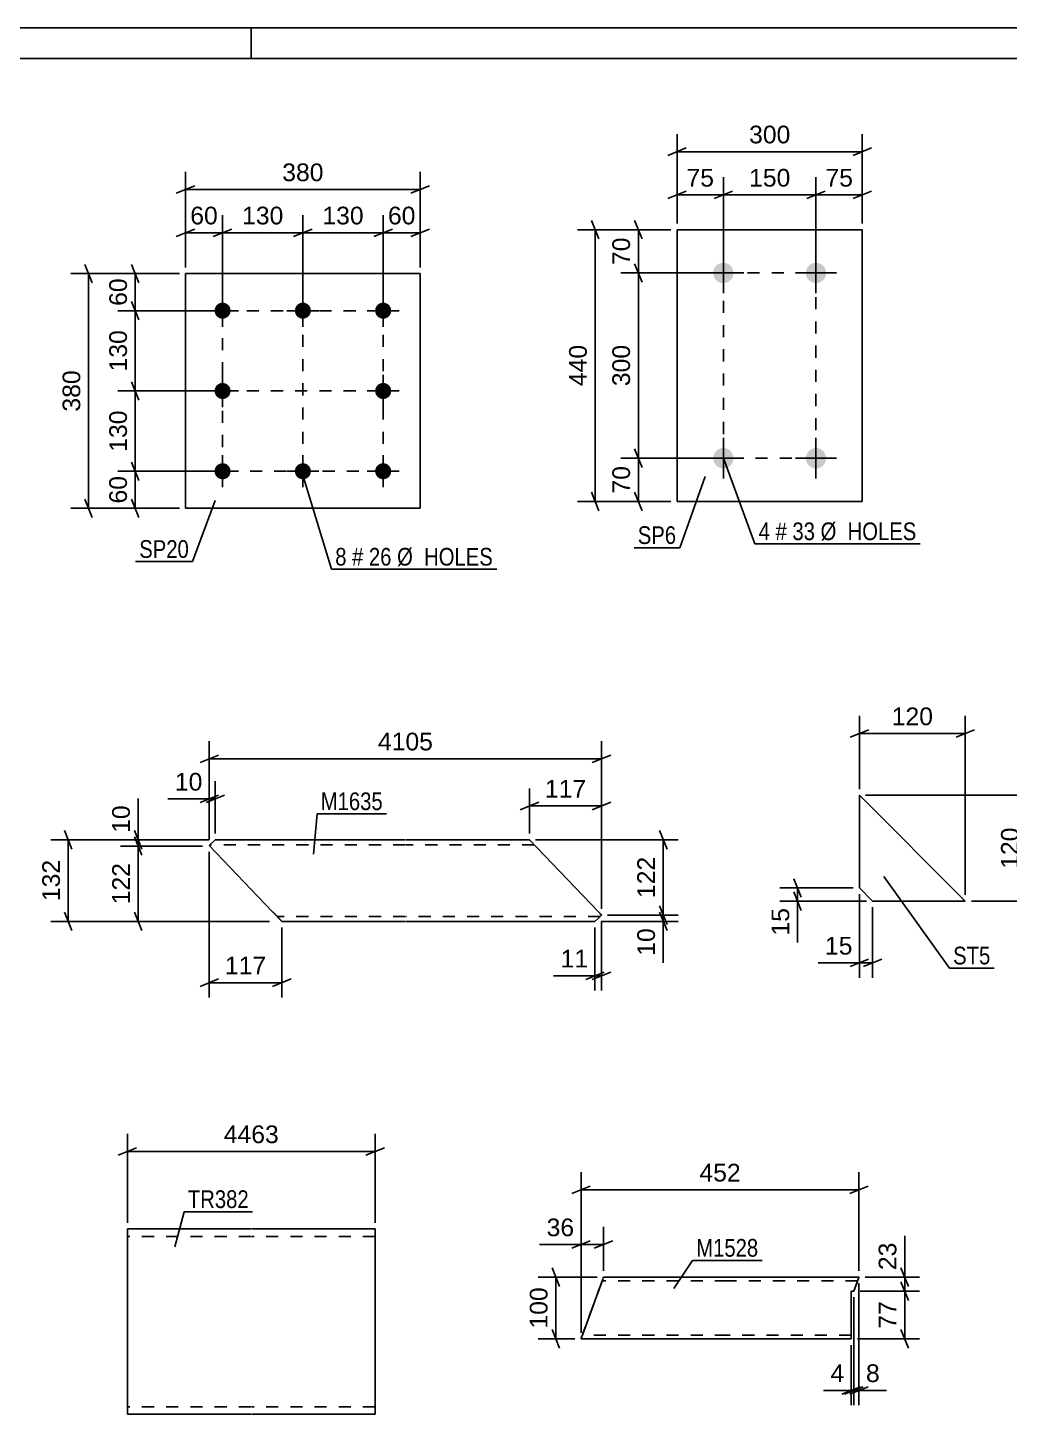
# Model space of a CAD drawing. Header units: millimetres. Extents: x 0 to 841, y 0 to 594.
# Drawn here: x 594.8 to 753.7, y 369.5 to 594 of the extents above; entities that cross this region are included whole.
import ezdxf

# ---------------------------------------------------------------- set-up
doc = ezdxf.new("R2010")
doc.units = ezdxf.units.MM
doc.linetypes.add('DXK_LINE_DOT2', pattern=[3.9198, 1.9599, -1.9599])
doc.styles.add('Arial', font='ARIAL.TTF', dxfattribs={"height": 0.2})
doc.styles.add('Arial Narrow', font='ARIALN.TTF', dxfattribs={"height": 0.2})

# ---------------------------------------------------------------- blocks, each defined once
blk = doc.blocks.new('Unknown-318884472-1130')
at = {"color": 5, "linetype": 'Continuous'}
for p, q in [((841, 594), (0, 594)), ((631, 589), (631, 594)), ((836, 589), (5, 589))]:
    blk.add_line(p, q, dxfattribs=at)
blk = doc.blocks.new('Part-318884472-5956 - 5950')
at = {"color": 2, "linetype": 'Continuous'}
for p, q in [((630.96, 399.51), (610.96, 399.51)), ((610.96, 371.91), (610.96, 399.51)), ((651.06, 399.51), (631.06, 399.51)), ((651.06, 399.51), (651.06, 369.51)), ((610.96, 371.91), (610.96, 369.51)), ((630.96, 369.51), (610.96, 369.51)), ((651.06, 369.51), (631.06, 369.51))]:
    blk.add_line(p, q, dxfattribs=at)
at = {"color": 7, "linetype": 'DXK_LINE_DOT2'}
for p, q in [((630.96, 398.31), (610.96, 398.31)), ((651.06, 398.31), (631.06, 398.31)), ((610.96, 369.7), (610.96, 371.91)), ((610.96, 370.71), (610.96, 370.81)), ((630.96, 370.71), (610.96, 370.71)), ((651.06, 370.71), (631.06, 370.71)), ((651.06, 370.71), (651.06, 370.81))]:
    blk.add_line(p, q, dxfattribs=at)
blk = doc.blocks.new('Part-318884472-5449 - 5443')
at = {"color": 2, "linetype": 'Continuous'}
for p, q in [((699.94, 517.3), (699.94, 561.3)), ((699.94, 561.3), (729.94, 561.3)), ((729.94, 561.3), (729.94, 517.3)), ((729.94, 517.3), (699.94, 517.3))]:
    blk.add_line(p, q, dxfattribs=at)
blk = doc.blocks.new('Bolt-318884472-5482 - 5443')
at = {"linetype": 'Continuous'}
for points in [[(707.44, 555.95, -1), (707.44, 552.65, -1)], [(722.44, 555.95, -1), (722.44, 552.65, -1)], [(707.44, 525.95, -1), (707.44, 522.65, -1)], [(722.44, 525.95, -1), (722.44, 522.65, -1)]]:
    blk.add_hatch(color=1, dxfattribs=at).paths.add_polyline_path(points)
at = {"color": 1, "linetype": 'Continuous'}
for p, q in [((707.44, 557.6), (707.44, 551)), ((722.44, 557.6), (722.44, 551)), ((704.14, 554.3), (710.74, 554.3)), ((719.14, 554.3), (725.74, 554.3)), ((707.44, 527.6), (707.44, 521)), ((722.44, 527.6), (722.44, 521)), ((704.14, 524.3), (710.74, 524.3)), ((719.14, 524.3), (725.74, 524.3))]:
    blk.add_line(p, q, dxfattribs=at)
blk = doc.blocks.new('Part-318884472-2144 - 2128')
at = {"color": 2, "linetype": 'Continuous'}
for p, q in [((625.19, 462.52), (624.22, 461.59)), ((625.19, 462.52), (655.95, 462.52)), ((656.05, 462.52), (676.05, 462.52)), ((687.15, 450.92), (676.05, 462.52)), ((634.42, 450.92), (624.22, 461.59)), ((635.95, 449.32), (634.42, 450.92)), ((655.95, 449.32), (635.95, 449.32)), ((686.66, 449.32), (656.05, 449.32)), ((687.15, 449.79), (686.66, 449.32)), ((687.15, 450.92), (687.73, 450.31)), ((687.73, 450.31), (687.15, 449.79))]:
    blk.add_line(p, q, dxfattribs=at)
at = {"color": 7, "linetype": 'DXK_LINE_DOT2'}
for p, q in [((655.95, 461.72), (624.36, 461.72)), ((676.82, 461.72), (656.05, 461.72)), ((635.84, 449.44), (634.42, 450.92)), ((655.95, 450.12), (635.19, 450.12)), ((687.5, 450.12), (656.05, 450.12)), ((687.69, 450.35), (687.44, 450.61)), ((687.71, 450.32), (687.5, 450.12)), ((687.71, 450.32), (687.69, 450.35)), ((687.73, 450.31), (687.71, 450.32)), ((687.71, 450.32), (687.73, 450.31))]:
    blk.add_line(p, q, dxfattribs=at)
blk = doc.blocks.new('Part-318884472-5262 - 5256')
at = {"color": 7, "linetype": 'DXK_LINE_DOT2'}
for p, q in [((687.77, 390.98), (684.63, 382.37)), ((687.69, 390.75), (684.68, 382.5)), ((687.8, 391.08), (684.75, 382.7)), ((687.69, 390.75), (687.76, 390.95)), ((687.76, 390.95), (687.77, 390.98)), ((687.91, 391.37), (687.77, 390.98)), ((687.77, 390.98), (687.8, 391.08)), ((687.8, 391.08), (687.82, 391.12)), ((687.8, 391.08), (687.82, 391.12)), ((708.04, 391.12), (687.82, 391.12)), ((688.01, 391.63), (687.91, 391.37)), ((688.04, 391.72), (688.01, 391.63)), ((708.04, 391.72), (688.04, 391.72)), ((729.4, 391.72), (708.14, 391.72)), ((729.19, 391.12), (708.14, 391.12)), ((729.17, 391.08), (728.58, 389.45)), ((729.13, 390.98), (728.58, 389.45)), ((728.58, 389.45), (729.05, 390.75)), ((729.05, 390.75), (729.12, 390.95)), ((729.12, 390.95), (729.13, 390.98)), ((729.13, 390.98), (729.28, 391.37)), ((729.13, 390.98), (729.17, 391.08)), ((729.17, 391.08), (729.19, 391.12)), ((729.17, 391.08), (729.19, 391.12)), ((729.28, 391.37), (729.37, 391.63)), ((729.37, 391.63), (729.4, 391.72)), ((728.14, 382.5), (728.14, 389.45)), ((728.14, 389.45), (728.58, 389.45)), ((728.58, 389.45), (728.14, 389.45)), ((728.14, 389.45), (728.14, 382.5)), ((728.58, 389.45), (728.14, 389.45)), ((728.14, 389.45), (728.14, 382.37)), ((728.14, 389.45), (728.14, 389.45)), ((728.58, 389.45), (728.58, 389.45)), ((684.43, 381.82), (684.4, 381.72)), ((684.4, 381.72), (684.4, 381.72)), ((684.53, 382.08), (684.43, 381.82)), ((684.63, 382.37), (684.53, 382.08)), ((684.62, 382.32), (684.68, 382.5)), ((684.62, 382.32), (684.63, 382.37)), ((708.04, 382.32), (684.62, 382.32)), ((684.63, 382.37), (684.75, 382.7)), ((728.14, 382.32), (708.14, 382.32)), ((728.14, 382.32), (728.14, 382.5)), ((728.14, 382.37), (728.14, 382.5)), ((728.14, 382.08), (728.14, 382.37)), ((728.14, 382.32), (728.14, 382.37)), ((728.14, 381.82), (728.14, 382.08)), ((728.14, 381.72), (728.14, 381.82))]:
    blk.add_line(p, q, dxfattribs=at)
at = {"color": 2, "linetype": 'Continuous'}
for p, q in [((687.77, 390.98), (684.67, 382.47)), ((687.77, 390.98), (687.91, 391.37)), ((687.91, 391.37), (688.01, 391.63)), ((688.01, 391.63), (688.04, 391.72)), ((688.04, 391.72), (688.04, 391.72)), ((688.04, 391.72), (708.04, 391.72)), ((708.14, 391.72), (729.4, 391.72)), ((728.58, 389.45), (729.13, 390.98)), ((729.28, 391.37), (729.13, 390.98)), ((729.37, 391.63), (729.28, 391.37)), ((729.4, 391.72), (729.37, 391.63)), ((729.4, 391.72), (729.4, 391.72)), ((728.14, 382.47), (728.14, 389.45)), ((728.14, 389.45), (728.58, 389.45)), ((728.14, 389.45), (728.14, 389.45)), ((728.58, 389.45), (728.58, 389.45)), ((684.4, 381.72), (684.43, 381.82)), ((684.4, 381.72), (684.4, 381.72)), ((708.04, 381.72), (684.4, 381.72)), ((684.43, 381.82), (684.53, 382.08)), ((684.53, 382.08), (684.67, 382.47)), ((728.14, 381.72), (708.14, 381.72)), ((728.14, 382.47), (728.14, 382.08)), ((728.14, 382.08), (728.14, 381.82)), ((728.14, 381.82), (728.14, 381.72))]:
    blk.add_line(p, q, dxfattribs=at)
blk = doc.blocks.new('Part-318884472-1445 - 1429')
at = {"color": 2, "linetype": 'Continuous'}
for p, q in [((729.46, 469.73), (729.46, 454.73)), ((746.61, 452.59), (729.46, 469.73)), ((729.46, 454.73), (731.61, 452.59)), ((731.61, 452.59), (746.61, 452.59))]:
    blk.add_line(p, q, dxfattribs=at)
at = {"color": 7, "linetype": 'DXK_LINE_DOT2'}
blk.add_line((729.46, 469.73), (729.46, 454.73), dxfattribs=at)
blk = doc.blocks.new('Part-318884472-1240 - 1222')
at = {"color": 2, "linetype": 'Continuous'}
for p, q in [((620.37, 554.19), (620.37, 516.19)), ((620.37, 554.19), (658.37, 554.19)), ((658.37, 554.19), (658.37, 516.19)), ((658.37, 516.19), (620.37, 516.19))]:
    blk.add_line(p, q, dxfattribs=at)
at = {"color": 7, "linetype": 'DXK_LINE_DOT2'}
for p, q in [((620.37, 516.19), (620.37, 554.19)), ((658.37, 516.19), (658.37, 554.19))]:
    blk.add_line(p, q, dxfattribs=at)
blk = doc.blocks.new('Bolt-318884472-1273 - 1222')
at = {"linetype": 'Continuous'}
for points in [[(626.37, 549.49, -1), (626.37, 546.89, -1)], [(639.37, 549.49, -1), (639.37, 546.89, -1)], [(652.37, 549.49, -1), (652.37, 546.89, -1)], [(626.37, 536.49, -1), (626.37, 533.89, -1)], [(652.37, 536.49, -1), (652.37, 533.89, -1)], [(626.37, 523.49, -1), (626.37, 520.89, -1)], [(639.37, 523.49, -1), (639.37, 520.89, -1)], [(652.37, 523.49, -1), (652.37, 520.89, -1)]]:
    blk.add_hatch(color=1, dxfattribs=at).paths.add_polyline_path(points)
at = {"color": 1, "linetype": 'Continuous'}
for p, q in [((626.37, 550.79), (626.37, 545.59)), ((639.37, 550.79), (639.37, 545.59)), ((652.37, 550.79), (652.37, 545.59)), ((623.77, 548.19), (628.97, 548.19)), ((636.77, 548.19), (641.97, 548.19)), ((649.77, 548.19), (654.97, 548.19)), ((626.37, 537.79), (626.37, 532.59)), ((652.37, 537.79), (652.37, 532.59)), ((623.77, 535.19), (628.97, 535.19)), ((649.77, 535.19), (654.97, 535.19)), ((626.37, 524.79), (626.37, 519.59)), ((639.37, 524.79), (639.37, 519.59)), ((652.37, 524.79), (652.37, 519.59)), ((623.77, 522.19), (628.97, 522.19)), ((636.77, 522.19), (641.97, 522.19)), ((649.77, 522.19), (654.97, 522.19))]:
    blk.add_line(p, q, dxfattribs=at)
blk = doc.blocks.new('Rectangle-318884472-5567 - 5443')
at = {"color": 1, "linetype": 'DXK_LINE_DOT2'}
blk.add_lwpolyline([(707.44, 554.3), (722.44, 554.3), (722.44, 524.3), (707.44, 524.3), (707.44, 554.3)], close=True, dxfattribs=at)
blk = doc.blocks.new('Rectangle-318884472-1372 - 1222')
at = {"color": 1, "linetype": 'DXK_LINE_DOT2'}
blk.add_lwpolyline([(626.37, 548.19), (652.37, 548.19), (652.37, 522.19), (626.37, 522.19), (626.37, 548.19)], close=True, dxfattribs=at)
blk = doc.blocks.new('Line-318884472-1353 - 1222')
at = {"color": 1, "linetype": 'DXK_LINE_DOT2'}
blk.add_line((639.37, 548.19), (639.37, 522.19), dxfattribs=at)
blk = doc.blocks.new('Line-318884472-1363 - 1222')
at = {"color": 1, "linetype": 'DXK_LINE_DOT2'}
blk.add_line((626.37, 535.19), (652.37, 535.19), dxfattribs=at)
blk = doc.blocks.new('StraightDimension-318884472-5961 - 5950')
at = {"color": 7, "linetype": 'Continuous'}
for p, q in [((610.96, 400.51), (610.96, 414.91)), ((651.06, 400.51), (651.06, 414.91)), ((612.46, 412.66), (609.46, 411.46)), ((610.96, 412.06), (651.06, 412.06)), ((649.56, 411.46), (652.56, 412.66))]:
    blk.add_line(p, q, dxfattribs=at)
at = {"color": 0}
blk.add_wipeout([(636.06, 412.81), (636.06, 417.01), (625.96, 417.01), (625.96, 412.81)], dxfattribs=at)
at = {"color": 3, "style": 'Arial'}
blk.add_text('4463', height=2.865, dxfattribs=at).set_placement((626.56, 413.41))
blk = doc.blocks.new('StraightDimension-318884472-5484 - 5443')
at = {"color": 7, "linetype": 'Continuous'}
for p, q in [((699.94, 562.3), (699.94, 576.78)), ((729.94, 562.3), (729.94, 576.78)), ((701.44, 574.53), (698.44, 573.33)), ((699.94, 573.93), (729.94, 573.93)), ((728.44, 573.33), (731.44, 574.53))]:
    blk.add_line(p, q, dxfattribs=at)
at = {"color": 0}
blk.add_wipeout([(718.88, 574.68), (718.88, 578.88), (711.01, 578.88), (711.01, 574.68)], dxfattribs=at)
at = {"color": 3, "style": 'Arial'}
blk.add_text('300', height=2.865, dxfattribs=at).set_placement((711.61, 575.28))
blk = doc.blocks.new('StraightDimension-318884472-5505 - 5443')
at = {"color": 7, "linetype": 'Continuous'}
for p, q in [((707.44, 555.3), (707.44, 569.78)), ((722.44, 555.3), (722.44, 569.78)), ((708.94, 567.53), (705.94, 566.33)), ((707.44, 566.93), (722.44, 566.93)), ((720.94, 566.33), (723.94, 567.53))]:
    blk.add_line(p, q, dxfattribs=at)
at = {"color": 0}
blk.add_wipeout([(718.88, 567.68), (718.88, 571.88), (711.01, 571.88), (711.01, 567.68)], dxfattribs=at)
at = {"color": 3, "style": 'Arial'}
blk.add_text('150', height=2.865, dxfattribs=at).set_placement((711.61, 568.28))
blk = doc.blocks.new('StraightDimension-318884472-5495 - 5443')
at = {"color": 7, "linetype": 'Continuous'}
for p, q in [((722.44, 555.3), (722.44, 569.78)), ((729.94, 562.3), (729.94, 569.78)), ((720.94, 566.33), (723.94, 567.53)), ((722.44, 566.93), (729.94, 566.93)), ((731.44, 567.53), (728.44, 566.33))]:
    blk.add_line(p, q, dxfattribs=at)
at = {"color": 0}
blk.add_wipeout([(729.01, 567.68), (729.01, 571.88), (723.37, 571.88), (723.37, 567.68)], dxfattribs=at)
at = {"color": 3, "style": 'Arial'}
blk.add_text('75', height=2.865, dxfattribs=at).set_placement((723.97, 568.28))
blk = doc.blocks.new('StraightDimension-318884472-5515 - 5443')
at = {"color": 7, "linetype": 'Continuous'}
for p, q in [((699.94, 562.3), (699.94, 569.78)), ((707.44, 555.3), (707.44, 569.78)), ((698.44, 566.33), (701.44, 567.53)), ((699.94, 566.93), (707.44, 566.93)), ((708.94, 567.53), (705.94, 566.33))]:
    blk.add_line(p, q, dxfattribs=at)
at = {"color": 0}
blk.add_wipeout([(706.51, 567.68), (706.51, 571.88), (700.87, 571.88), (700.87, 567.68)], dxfattribs=at)
at = {"color": 3, "style": 'Arial'}
blk.add_text('75', height=2.865, dxfattribs=at).set_placement((701.47, 568.28))
blk = doc.blocks.new('StraightDimension-318884472-5526 - 5443')
at = {"color": 7, "linetype": 'Continuous'}
for p, q in [((698.94, 561.3), (683.83, 561.3)), ((687.28, 559.8), (686.08, 562.8)), ((686.68, 517.3), (686.68, 561.3)), ((686.08, 518.8), (687.28, 515.8)), ((698.94, 517.3), (683.83, 517.3))]:
    blk.add_line(p, q, dxfattribs=at)
at = {"color": 0}
blk.add_wipeout([(685.93, 543.24), (681.73, 543.24), (681.73, 535.37), (685.93, 535.37)], dxfattribs=at)
at = {"color": 3, "style": 'Arial'}
blk.add_text('440', height=2.865, rotation=90.0002, dxfattribs=at).set_placement((685.33, 535.97))
blk = doc.blocks.new('StraightDimension-318884472-5537 - 5443')
at = {"color": 7, "linetype": 'Continuous'}
for p, q in [((698.94, 561.3), (690.83, 561.3)), ((693.08, 562.8), (694.28, 559.8)), ((693.68, 554.3), (693.68, 561.3)), ((694.28, 552.8), (693.08, 555.8)), ((706.44, 554.3), (690.83, 554.3))]:
    blk.add_line(p, q, dxfattribs=at)
at = {"color": 0}
blk.add_wipeout([(692.93, 560.62), (688.73, 560.62), (688.73, 554.98), (692.93, 554.98)], dxfattribs=at)
at = {"color": 3, "style": 'Arial'}
blk.add_text('70', height=2.865, rotation=90.0002, dxfattribs=at).set_placement((692.33, 555.58))
blk = doc.blocks.new('StraightDimension-318884472-5547 - 5443')
at = {"color": 7, "linetype": 'Continuous'}
for p, q in [((694.28, 552.8), (693.08, 555.8)), ((706.44, 554.3), (690.83, 554.3)), ((693.68, 524.3), (693.68, 554.3)), ((693.08, 525.8), (694.28, 522.8)), ((706.44, 524.3), (690.83, 524.3))]:
    blk.add_line(p, q, dxfattribs=at)
at = {"color": 0}
blk.add_wipeout([(692.93, 543.24), (688.73, 543.24), (688.73, 535.37), (692.93, 535.37)], dxfattribs=at)
at = {"color": 3, "style": 'Arial'}
blk.add_text('300', height=2.865, rotation=90.0002, dxfattribs=at).set_placement((692.33, 535.97))
blk = doc.blocks.new('StraightDimension-318884472-5557 - 5443')
at = {"color": 7, "linetype": 'Continuous'}
for p, q in [((693.08, 525.8), (694.28, 522.8)), ((706.44, 524.3), (690.83, 524.3)), ((693.68, 517.3), (693.68, 524.3)), ((694.28, 515.8), (693.08, 518.8)), ((698.94, 517.3), (690.83, 517.3))]:
    blk.add_line(p, q, dxfattribs=at)
at = {"color": 0}
blk.add_wipeout([(692.93, 523.62), (688.73, 523.62), (688.73, 517.98), (692.93, 517.98)], dxfattribs=at)
at = {"color": 3, "style": 'Arial'}
blk.add_text('70', height=2.865, rotation=90.0002, dxfattribs=at).set_placement((692.33, 518.58))
blk = doc.blocks.new('StraightDimension-318884472-2215 - 2128')
at = {"color": 7, "linetype": 'Continuous'}
for p, q in [((624.19, 462.52), (598.54, 462.52)), ((601.99, 461.02), (600.79, 464.02)), ((601.39, 449.32), (601.39, 462.52)), ((633.95, 449.32), (598.54, 449.32)), ((600.79, 450.82), (601.99, 447.82))]:
    blk.add_line(p, q, dxfattribs=at)
at = {"color": 0}
blk.add_wipeout([(600.64, 459.86), (596.44, 459.86), (596.44, 451.99), (600.64, 451.99)], dxfattribs=at)
at = {"color": 3, "style": 'Arial'}
blk.add_text('132', height=2.865, rotation=90.0002, dxfattribs=at).set_placement((600.04, 452.59))
blk = doc.blocks.new('StraightDimension-318884472-2183 - 2128')
at = {"color": 7, "linetype": 'Continuous'}
for p, q in [((677.05, 462.52), (700.12, 462.52)), ((697.12, 464.02), (698.32, 461.02)), ((697.72, 450.32), (697.72, 462.52)), ((698.32, 448.82), (697.12, 451.82)), ((688.71, 450.32), (700.12, 450.32))]:
    blk.add_line(p, q, dxfattribs=at)
at = {"color": 0}
blk.add_wipeout([(696.96, 460.36), (692.76, 460.36), (692.76, 452.49), (696.96, 452.49)], dxfattribs=at)
at = {"color": 3, "style": 'Arial'}
blk.add_text('122', height=2.865, rotation=90.0002, dxfattribs=at).set_placement((696.37, 453.09))
blk = doc.blocks.new('StraightDimension-318884472-2331 - 2128')
at = {"color": 7, "linetype": 'Continuous'}
for p, q in [((624.22, 462.59), (624.22, 478.5)), ((687.71, 451.32), (687.71, 478.5)), ((625.72, 476.25), (622.72, 475.05)), ((686.21, 475.05), (689.21, 476.25)), ((624.22, 475.65), (687.71, 475.65))]:
    blk.add_line(p, q, dxfattribs=at)
at = {"color": 0}
blk.add_wipeout([(661.02, 476.4), (661.02, 480.6), (650.92, 480.6), (650.92, 476.4)], dxfattribs=at)
at = {"color": 3, "style": 'Arial'}
blk.add_text('4105', height=2.865, dxfattribs=at).set_placement((651.52, 477))
blk = doc.blocks.new('StraightDimension-318884472-2147 - 2128')
at = {"color": 7, "linetype": 'Continuous'}
for p, q in [((624.19, 462.52), (609.86, 462.52)), ((612.11, 464.02), (613.31, 461.02)), ((613.31, 460.01), (612.11, 463.01)), ((612.71, 461.51), (612.71, 462.52)), ((623.14, 461.51), (609.86, 461.51))]:
    blk.add_line(p, q, dxfattribs=at)
at = {"color": 0}
blk.add_wipeout([(611.96, 468.69), (607.76, 468.69), (607.76, 463.05), (611.96, 463.05)], dxfattribs=at)
at = {"color": 7, "linetype": 'Continuous'}
blk.add_line((612.71, 462.52), (612.71, 469.22), dxfattribs=at)
blk.add_line((612.71, 462.52), (612.71, 469.22), dxfattribs=at)
at = {"color": 3, "style": 'Arial'}
blk.add_text('10', height=2.865, rotation=90.0002, dxfattribs=at).set_placement((611.36, 463.65))
blk = doc.blocks.new('StraightDimension-318884472-2169 - 2128')
at = {"color": 7, "linetype": 'Continuous'}
for p, q in [((612.11, 463.01), (613.31, 460.01)), ((623.14, 461.51), (609.86, 461.51)), ((612.71, 449.32), (612.71, 461.51)), ((633.95, 449.32), (609.86, 449.32)), ((613.31, 447.82), (612.11, 450.82))]:
    blk.add_line(p, q, dxfattribs=at)
at = {"color": 0}
blk.add_wipeout([(611.96, 459.35), (607.76, 459.35), (607.76, 451.48), (611.96, 451.48)], dxfattribs=at)
at = {"color": 3, "style": 'Arial'}
blk.add_text('122', height=2.865, rotation=90.0002, dxfattribs=at).set_placement((611.36, 452.08))
blk = doc.blocks.new('StraightDimension-318884472-2233 - 2128')
at = {"color": 7, "linetype": 'Continuous'}
for p, q in [((624.22, 462.59), (624.22, 471.99)), ((625.19, 463.52), (625.19, 471.99)), ((622.72, 468.54), (625.72, 469.74)), ((626.69, 469.74), (623.69, 468.54)), ((624.22, 469.14), (625.19, 469.14))]:
    blk.add_line(p, q, dxfattribs=at)
at = {"color": 0}
blk.add_wipeout([(623.7, 469.89), (623.7, 474.09), (618.05, 474.09), (618.05, 469.89)], dxfattribs=at)
at = {"color": 7, "linetype": 'Continuous'}
blk.add_line((624.22, 469.14), (617.52, 469.14), dxfattribs=at)
blk.add_line((624.22, 469.14), (617.52, 469.14), dxfattribs=at)
at = {"color": 3, "style": 'Arial'}
blk.add_text('10', height=2.865, dxfattribs=at).set_placement((618.65, 470.49))
blk = doc.blocks.new('StraightDimension-318884472-2197 - 2128')
at = {"color": 7, "linetype": 'Continuous'}
for p, q in [((697.12, 451.82), (698.32, 448.82)), ((687.66, 449.32), (700.12, 449.32)), ((688.71, 450.32), (700.12, 450.32)), ((698.32, 447.82), (697.12, 450.82)), ((697.72, 449.32), (697.72, 450.32))]:
    blk.add_line(p, q, dxfattribs=at)
at = {"color": 0}
blk.add_wipeout([(696.96, 448.79), (692.76, 448.79), (692.76, 443.15), (696.96, 443.15)], dxfattribs=at)
at = {"color": 7, "linetype": 'Continuous'}
blk.add_line((697.72, 449.32), (697.72, 442.62), dxfattribs=at)
blk.add_line((697.72, 449.32), (697.72, 442.62), dxfattribs=at)
at = {"color": 3, "style": 'Arial'}
blk.add_text('10', height=2.865, rotation=90.0002, dxfattribs=at).set_placement((696.37, 443.75))
blk = doc.blocks.new('StraightDimension-318884472-2259 - 2128')
at = {"color": 7, "linetype": 'Continuous'}
for p, q in [((676.05, 463.52), (676.05, 470.85)), ((687.71, 451.32), (687.71, 470.85)), ((674.55, 467.4), (677.55, 468.6)), ((676.05, 468), (687.71, 468)), ((689.21, 468.6), (686.21, 467.4))]:
    blk.add_line(p, q, dxfattribs=at)
at = {"color": 0}
blk.add_wipeout([(685.82, 468.75), (685.82, 472.95), (677.95, 472.95), (677.95, 468.75)], dxfattribs=at)
at = {"color": 3, "style": 'Arial'}
blk.add_text('117', height=2.865, dxfattribs=at).set_placement((678.55, 469.35))
blk = doc.blocks.new('StraightDimension-318884472-2282 - 2128')
at = {"color": 7, "linetype": 'Continuous'}
for p, q in [((624.22, 460.59), (624.22, 436.99)), ((635.95, 448.32), (635.95, 436.99)), ((622.72, 438.79), (625.72, 439.99)), ((637.45, 439.99), (634.45, 438.79)), ((624.22, 439.39), (635.95, 439.39))]:
    blk.add_line(p, q, dxfattribs=at)
at = {"color": 0}
blk.add_wipeout([(634.02, 440.14), (634.02, 444.34), (626.15, 444.34), (626.15, 440.14)], dxfattribs=at)
at = {"color": 3, "style": 'Arial'}
blk.add_text('117', height=2.865, dxfattribs=at).set_placement((626.75, 440.74))
blk = doc.blocks.new('StraightDimension-318884472-2309 - 2128')
at = {"color": 7, "linetype": 'Continuous'}
for p, q in [((687.71, 449.32), (687.71, 438.1)), ((686.66, 448.32), (686.66, 438.1)), ((685.16, 439.9), (688.16, 441.1)), ((689.21, 441.1), (686.21, 439.9)), ((686.66, 440.5), (687.71, 440.5))]:
    blk.add_line(p, q, dxfattribs=at)
at = {"color": 0}
blk.add_wipeout([(686.14, 441.25), (686.14, 445.45), (680.49, 445.45), (680.49, 441.25)], dxfattribs=at)
at = {"color": 7, "linetype": 'Continuous'}
blk.add_line((686.66, 440.5), (679.97, 440.5), dxfattribs=at)
blk.add_line((686.66, 440.5), (679.97, 440.5), dxfattribs=at)
at = {"color": 3, "style": 'Arial'}
blk.add_text('11', height=2.865, dxfattribs=at).set_placement((681.09, 441.85))
blk = doc.blocks.new('StraightDimension-318884472-5343 - 5256')
at = {"color": 7, "linetype": 'Continuous'}
for p, q in [((679.72, 393.22), (680.92, 390.22)), ((687.04, 391.72), (677.47, 391.72)), ((680.32, 381.72), (680.32, 391.72)), ((683.4, 381.72), (677.47, 381.72)), ((680.92, 380.22), (679.72, 383.22))]:
    blk.add_line(p, q, dxfattribs=at)
at = {"color": 0}
blk.add_wipeout([(679.57, 390.66), (675.37, 390.66), (675.37, 382.79), (679.57, 382.79)], dxfattribs=at)
at = {"color": 3, "style": 'Arial'}
blk.add_text('100', height=2.865, rotation=90.0002, dxfattribs=at).set_placement((678.97, 383.39))
blk = doc.blocks.new('StraightDimension-318884472-5265 - 5256')
at = {"color": 7, "linetype": 'Continuous'}
for p, q in [((684.4, 382.72), (684.4, 399.84)), ((688.04, 392.72), (688.04, 399.84)), ((682.9, 396.39), (685.9, 397.59)), ((689.54, 397.59), (686.54, 396.39)), ((684.4, 396.99), (688.04, 396.99))]:
    blk.add_line(p, q, dxfattribs=at)
at = {"color": 0}
blk.add_wipeout([(683.87, 397.74), (683.87, 401.94), (678.23, 401.94), (678.23, 397.74)], dxfattribs=at)
at = {"color": 7, "linetype": 'Continuous'}
blk.add_line((684.4, 396.99), (677.7, 396.99), dxfattribs=at)
blk.add_line((684.4, 396.99), (677.7, 396.99), dxfattribs=at)
at = {"color": 3, "style": 'Arial'}
blk.add_text('36', height=2.865, dxfattribs=at).set_placement((678.83, 398.34))
blk = doc.blocks.new('StraightDimension-318884472-5329 - 5256')
at = {"color": 7, "linetype": 'Continuous'}
for p, q in [((736.2, 390.95), (737.4, 387.95)), ((729.58, 389.45), (739.2, 389.45)), ((736.8, 381.72), (736.8, 389.45)), ((729.14, 381.72), (739.2, 381.72)), ((737.4, 380.22), (736.2, 383.22))]:
    blk.add_line(p, q, dxfattribs=at)
at = {"color": 0}
blk.add_wipeout([(736.05, 388.41), (731.85, 388.41), (731.85, 382.76), (736.05, 382.76)], dxfattribs=at)
at = {"color": 3, "style": 'Arial'}
blk.add_text('77', height=2.865, rotation=90.0002, dxfattribs=at).set_placement((735.45, 383.36))
blk = doc.blocks.new('StraightDimension-318884472-5313 - 5256')
at = {"color": 7, "linetype": 'Continuous'}
for p, q in [((736.2, 393.22), (737.4, 390.22)), ((730.4, 391.72), (739.2, 391.72)), ((737.4, 387.95), (736.2, 390.95)), ((736.8, 389.45), (736.8, 391.72)), ((729.58, 389.45), (739.2, 389.45))]:
    blk.add_line(p, q, dxfattribs=at)
at = {"color": 0}
blk.add_wipeout([(736.05, 397.9), (731.85, 397.9), (731.85, 392.25), (736.05, 392.25)], dxfattribs=at)
at = {"color": 7, "linetype": 'Continuous'}
blk.add_line((736.8, 391.72), (736.8, 398.42), dxfattribs=at)
blk.add_line((736.8, 391.72), (736.8, 398.42), dxfattribs=at)
at = {"color": 3, "style": 'Arial'}
blk.add_text('23', height=2.865, rotation=90.0002, dxfattribs=at).set_placement((735.45, 392.85))
blk = doc.blocks.new('StraightDimension-318884472-5299 - 5256')
at = {"color": 7, "linetype": 'Continuous'}
for p, q in [((728.58, 388.45), (728.58, 370.98)), ((728.14, 380.72), (728.14, 370.98)), ((726.64, 372.78), (729.64, 373.98)), ((730.08, 373.98), (727.08, 372.78)), ((728.14, 373.38), (728.58, 373.38))]:
    blk.add_line(p, q, dxfattribs=at)
at = {"color": 0}
blk.add_wipeout([(727.61, 374.13), (727.61, 378.33), (724.19, 378.33), (724.19, 374.13)], dxfattribs=at)
at = {"color": 7, "linetype": 'Continuous'}
blk.add_line((728.14, 373.38), (723.67, 373.38), dxfattribs=at)
blk.add_line((728.14, 373.38), (723.67, 373.38), dxfattribs=at)
at = {"color": 3, "style": 'Arial'}
blk.add_text('4', height=2.87, dxfattribs=at).set_placement((724.79, 374.73))
blk = doc.blocks.new('StraightDimension-318884472-5283 - 5256')
at = {"color": 7, "linetype": 'Continuous'}
for p, q in [((729.4, 390.72), (729.4, 370.98)), ((728.58, 388.45), (728.58, 370.98)), ((727.08, 372.78), (730.08, 373.98)), ((730.9, 373.98), (727.9, 372.78)), ((728.58, 373.38), (729.4, 373.38))]:
    blk.add_line(p, q, dxfattribs=at)
at = {"color": 0}
blk.add_wipeout([(733.35, 374.13), (733.35, 378.33), (729.93, 378.33), (729.93, 374.13)], dxfattribs=at)
at = {"color": 7, "linetype": 'Continuous'}
blk.add_line((729.4, 373.38), (733.88, 373.38), dxfattribs=at)
blk.add_line((729.4, 373.38), (733.88, 373.38), dxfattribs=at)
at = {"color": 3, "style": 'Arial'}
blk.add_text('8', height=2.87, dxfattribs=at).set_placement((730.53, 374.73))
blk = doc.blocks.new('StraightDimension-318884472-5361 - 5256')
at = {"color": 7, "linetype": 'Continuous'}
for p, q in [((684.4, 382.72), (684.4, 408.7)), ((729.4, 392.72), (729.4, 408.7)), ((685.9, 406.45), (682.9, 405.25)), ((727.9, 405.25), (730.9, 406.45)), ((684.4, 405.85), (729.4, 405.85))]:
    blk.add_line(p, q, dxfattribs=at)
at = {"color": 0}
blk.add_wipeout([(710.84, 406.6), (710.84, 410.8), (702.97, 410.8), (702.97, 406.6)], dxfattribs=at)
at = {"color": 3, "style": 'Arial'}
blk.add_text('452', height=2.865, dxfattribs=at).set_placement((703.57, 407.2))
blk = doc.blocks.new('StraightDimension-318884472-1487 - 1429')
at = {"color": 7, "linetype": 'Continuous'}
for p, q in [((730.47, 469.73), (759.01, 469.73)), ((757.21, 468.23), (756.01, 471.23)), ((756.61, 452.59), (756.61, 469.73)), ((756.01, 454.09), (757.21, 451.09)), ((747.61, 452.59), (759.01, 452.59))]:
    blk.add_line(p, q, dxfattribs=at)
at = {"color": 0}
blk.add_wipeout([(755.86, 465.1), (751.66, 465.1), (751.66, 457.22), (755.86, 457.22)], dxfattribs=at)
at = {"color": 3, "style": 'Arial'}
blk.add_text('120', height=2.865, rotation=90.0002, dxfattribs=at).set_placement((755.26, 457.82))
blk = doc.blocks.new('StraightDimension-318884472-1463 - 1429')
at = {"color": 7, "linetype": 'Continuous'}
for p, q in [((729.47, 470.73), (729.47, 482.58)), ((746.61, 453.59), (746.61, 482.58)), ((730.97, 480.33), (727.97, 479.13)), ((729.47, 479.73), (746.61, 479.73)), ((745.11, 479.13), (748.11, 480.33))]:
    blk.add_line(p, q, dxfattribs=at)
at = {"color": 0}
blk.add_wipeout([(741.97, 480.48), (741.97, 484.68), (734.1, 484.68), (734.1, 480.48)], dxfattribs=at)
at = {"color": 3, "style": 'Arial'}
blk.add_text('120', height=2.865, dxfattribs=at).set_placement((734.7, 481.08))
blk = doc.blocks.new('StraightDimension-318884472-1447 - 1429')
at = {"color": 7, "linetype": 'Continuous'}
for p, q in [((729.46, 453.73), (729.46, 440.19)), ((731.61, 451.59), (731.61, 440.19)), ((727.96, 441.99), (730.96, 443.19)), ((729.46, 442.59), (731.61, 442.59)), ((733.11, 443.19), (730.11, 441.99))]:
    blk.add_line(p, q, dxfattribs=at)
at = {"color": 0}
blk.add_wipeout([(728.94, 443.34), (728.94, 447.54), (723.29, 447.54), (723.29, 443.34)], dxfattribs=at)
at = {"color": 7, "linetype": 'Continuous'}
blk.add_line((729.46, 442.59), (722.77, 442.59), dxfattribs=at)
blk.add_line((729.46, 442.59), (722.77, 442.59), dxfattribs=at)
at = {"color": 3, "style": 'Arial'}
blk.add_text('15', height=2.865, dxfattribs=at).set_placement((723.89, 443.94))
blk = doc.blocks.new('StraightDimension-318884472-1476 - 1429')
at = {"color": 7, "linetype": 'Continuous'}
for p, q in [((718.86, 456.23), (720.06, 453.23)), ((728.46, 454.73), (716.61, 454.73)), ((720.06, 451.09), (718.86, 454.09)), ((719.46, 452.59), (719.46, 454.73)), ((730.61, 452.59), (716.61, 452.59))]:
    blk.add_line(p, q, dxfattribs=at)
at = {"color": 0}
blk.add_wipeout([(718.71, 452.06), (714.51, 452.06), (714.51, 446.42), (718.71, 446.42)], dxfattribs=at)
at = {"color": 7, "linetype": 'Continuous'}
blk.add_line((719.46, 452.59), (719.46, 445.89), dxfattribs=at)
blk.add_line((719.46, 452.59), (719.46, 445.89), dxfattribs=at)
at = {"color": 3, "style": 'Arial'}
blk.add_text('15', height=2.865, rotation=90.0002, dxfattribs=at).set_placement((718.11, 447.02))
blk = doc.blocks.new('StraightDimension-318884472-1280 - 1222')
at = {"color": 7, "linetype": 'Continuous'}
for p, q in [((611.64, 555.69), (612.84, 552.69)), ((619.37, 554.19), (609.39, 554.19)), ((612.24, 548.19), (612.24, 554.19)), ((625.37, 548.19), (609.39, 548.19)), ((612.84, 546.69), (611.64, 549.69))]:
    blk.add_line(p, q, dxfattribs=at)
at = {"color": 0}
blk.add_wipeout([(611.49, 554.01), (607.29, 554.01), (607.29, 548.37), (611.49, 548.37)], dxfattribs=at)
at = {"color": 3, "style": 'Arial'}
blk.add_text('60', height=2.865, rotation=90.0002, dxfattribs=at).set_placement((610.89, 548.97))
blk = doc.blocks.new('StraightDimension-318884472-1296 - 1222')
at = {"color": 7, "linetype": 'Continuous'}
for p, q in [((611.64, 523.69), (612.84, 520.69)), ((625.37, 522.19), (609.39, 522.19)), ((612.24, 516.19), (612.24, 522.19)), ((612.84, 514.69), (611.64, 517.69)), ((619.37, 516.19), (609.39, 516.19))]:
    blk.add_line(p, q, dxfattribs=at)
at = {"color": 0}
blk.add_wipeout([(611.49, 522.01), (607.29, 522.01), (607.29, 516.37), (611.49, 516.37)], dxfattribs=at)
at = {"color": 3, "style": 'Arial'}
blk.add_text('60', height=2.865, rotation=90.0002, dxfattribs=at).set_placement((610.89, 516.97))
blk = doc.blocks.new('StraightDimension-318884472-1307 - 1222')
at = {"color": 7, "linetype": 'Continuous'}
for p, q in [((605.28, 552.69), (604.08, 555.69)), ((619.37, 554.19), (601.83, 554.19)), ((604.68, 516.19), (604.68, 554.19)), ((604.08, 517.69), (605.28, 514.69)), ((619.37, 516.19), (601.83, 516.19))]:
    blk.add_line(p, q, dxfattribs=at)
at = {"color": 0}
blk.add_wipeout([(603.93, 539.12), (599.73, 539.12), (599.73, 531.25), (603.93, 531.25)], dxfattribs=at)
at = {"color": 3, "style": 'Arial'}
blk.add_text('380', height=2.865, rotation=90.0002, dxfattribs=at).set_placement((603.33, 531.85))
blk = doc.blocks.new('StraightDimension-318884472-1322 - 1222')
at = {"color": 7, "linetype": 'Continuous'}
for p, q in [((620.37, 555.19), (620.37, 563.66)), ((626.37, 549.19), (626.37, 563.66)), ((618.87, 560.21), (621.87, 561.41)), ((627.87, 561.41), (624.87, 560.21)), ((620.37, 560.81), (626.37, 560.81))]:
    blk.add_line(p, q, dxfattribs=at)
at = {"color": 0}
blk.add_wipeout([(626.19, 561.56), (626.19, 565.76), (620.54, 565.76), (620.54, 561.56)], dxfattribs=at)
at = {"color": 3, "style": 'Arial'}
blk.add_text('60', height=2.865, dxfattribs=at).set_placement((621.14, 562.16))
blk = doc.blocks.new('StraightDimension-318884472-1332 - 1222')
at = {"color": 7, "linetype": 'Continuous'}
for p, q in [((652.37, 549.19), (652.37, 563.66)), ((658.37, 555.19), (658.37, 563.66)), ((650.87, 560.21), (653.87, 561.41)), ((659.87, 561.41), (656.87, 560.21)), ((652.37, 560.81), (658.37, 560.81))]:
    blk.add_line(p, q, dxfattribs=at)
at = {"color": 0}
blk.add_wipeout([(658.19, 561.56), (658.19, 565.76), (652.54, 565.76), (652.54, 561.56)], dxfattribs=at)
at = {"color": 3, "style": 'Arial'}
blk.add_text('60', height=2.865, dxfattribs=at).set_placement((653.14, 562.16))
blk = doc.blocks.new('StraightDimension-318884472-1343 - 1222')
at = {"color": 7, "linetype": 'Continuous'}
for p, q in [((620.37, 555.19), (620.37, 570.66)), ((658.37, 555.19), (658.37, 570.66)), ((621.87, 568.41), (618.87, 567.21)), ((656.87, 567.21), (659.87, 568.41)), ((620.37, 567.81), (658.37, 567.81))]:
    blk.add_line(p, q, dxfattribs=at)
at = {"color": 0}
blk.add_wipeout([(643.3, 568.56), (643.3, 572.76), (635.43, 572.76), (635.43, 568.56)], dxfattribs=at)
at = {"color": 3, "style": 'Arial'}
blk.add_text('380', height=2.865, dxfattribs=at).set_placement((636.03, 569.16))
blk = doc.blocks.new('StraightDimension-318884472-7519 - 1222')
at = {"color": 7, "linetype": 'Continuous'}
for p, q in [((612.84, 533.69), (611.64, 536.69)), ((625.37, 535.19), (609.39, 535.19)), ((612.24, 522.19), (612.24, 535.19)), ((611.64, 523.69), (612.84, 520.69)), ((625.37, 522.19), (609.39, 522.19))]:
    blk.add_line(p, q, dxfattribs=at)
at = {"color": 0}
blk.add_wipeout([(611.49, 532.62), (607.29, 532.62), (607.29, 524.75), (611.49, 524.75)], dxfattribs=at)
at = {"color": 3, "style": 'Arial'}
blk.add_text('130', height=2.865, rotation=90.0002, dxfattribs=at).set_placement((610.89, 525.35))
blk = doc.blocks.new('StraightDimension-318884472-7521 - 1222')
at = {"color": 7, "linetype": 'Continuous'}
for p, q in [((625.37, 548.19), (609.39, 548.19)), ((612.84, 546.69), (611.64, 549.69)), ((612.24, 535.19), (612.24, 548.19)), ((611.64, 536.69), (612.84, 533.69)), ((625.37, 535.19), (609.39, 535.19))]:
    blk.add_line(p, q, dxfattribs=at)
at = {"color": 0}
blk.add_wipeout([(611.49, 545.62), (607.29, 545.62), (607.29, 537.75), (611.49, 537.75)], dxfattribs=at)
at = {"color": 3, "style": 'Arial'}
blk.add_text('130', height=2.865, rotation=90.0002, dxfattribs=at).set_placement((610.89, 538.35))
blk = doc.blocks.new('StraightDimension-318884472-7541 - 1222')
at = {"color": 7, "linetype": 'Continuous'}
for p, q in [((626.37, 549.19), (626.37, 563.66)), ((639.37, 549.19), (639.37, 563.66)), ((627.87, 561.41), (624.87, 560.21)), ((637.87, 560.21), (640.87, 561.41)), ((626.37, 560.81), (639.37, 560.81))]:
    blk.add_line(p, q, dxfattribs=at)
at = {"color": 0}
blk.add_wipeout([(636.8, 561.56), (636.8, 565.76), (628.93, 565.76), (628.93, 561.56)], dxfattribs=at)
at = {"color": 3, "style": 'Arial'}
blk.add_text('130', height=2.865, dxfattribs=at).set_placement((629.53, 562.16))
blk = doc.blocks.new('StraightDimension-318884472-7543 - 1222')
at = {"color": 7, "linetype": 'Continuous'}
for p, q in [((639.37, 549.19), (639.37, 563.66)), ((652.37, 549.19), (652.37, 563.66)), ((640.87, 561.41), (637.87, 560.21)), ((650.87, 560.21), (653.87, 561.41)), ((639.37, 560.81), (652.37, 560.81))]:
    blk.add_line(p, q, dxfattribs=at)
at = {"color": 0}
blk.add_wipeout([(649.8, 561.56), (649.8, 565.76), (641.93, 565.76), (641.93, 561.56)], dxfattribs=at)
at = {"color": 3, "style": 'Arial'}
blk.add_text('130', height=2.865, dxfattribs=at).set_placement((642.53, 562.16))
blk = doc.blocks.new('Mark-318884472-5952 - 5950')
at = {"color": 0}
blk.add_wipeout([(630.61, 402.91), (630.61, 405.91), (620.75, 405.91), (620.75, 402.91)], dxfattribs=at)
blk.add_wipeout([(630.61, 402.91), (630.61, 405.91), (620.75, 405.91), (620.75, 402.91)], dxfattribs=at)
at = {"color": 30, "linetype": 'Continuous'}
for p, q in [((618.65, 396.63), (620.15, 402.31)), ((620.15, 402.31), (631.21, 402.31))]:
    blk.add_line(p, q, dxfattribs=at)
at = {"color": 3, "style": 'Arial Narrow'}
blk.add_text('TR382', height=2.863, dxfattribs=at).set_placement((620.75, 402.91))
blk = doc.blocks.new('Mark-318884472-5445 - 5443')
at = {"color": 0}
blk.add_wipeout([(699.8, 510.42), (699.8, 513.42), (693.59, 513.42), (693.59, 510.42)], dxfattribs=at)
blk.add_wipeout([(699.8, 510.42), (699.8, 513.42), (693.59, 513.42), (693.59, 510.42)], dxfattribs=at)
at = {"color": 30, "linetype": 'Continuous'}
for p in [(704.52, 521.34), (692.99, 509.82)]:
    blk.add_line(p, (700.4, 509.82), dxfattribs=at)
at = {"color": 3, "style": 'Arial Narrow'}
blk.add_text('SP6', height=2.863, dxfattribs=at).set_placement((693.59, 510.42))
blk = doc.blocks.new('Mark-318884472-5478 - 5443')
at = {"color": 0}
blk.add_wipeout([(714.99, 511.04), (714.99, 514.04), (713.16, 514.04), (713.16, 511.04)], dxfattribs=at)
blk.add_wipeout([(714.99, 511.04), (714.99, 514.04), (713.16, 514.04), (713.16, 511.04)], dxfattribs=at)
at = {"color": 7, "linetype": 'Continuous'}
blk.add_line((707.44, 524.3), (712.56, 510.44), dxfattribs=at)
at = {"color": 0}
blk.add_wipeout([(717.72, 511.04), (717.72, 514.04), (715.89, 514.04), (715.89, 511.04)], dxfattribs=at)
blk.add_wipeout([(717.72, 511.04), (717.72, 514.04), (715.89, 514.04), (715.89, 511.04)], dxfattribs=at)
at = {"color": 3, "style": 'Arial Narrow'}
blk.add_text('4', height=2.86, dxfattribs=at).set_placement((713.16, 511.04))
at = {"color": 0}
blk.add_wipeout([(722.28, 511.04), (722.28, 514.04), (718.62, 514.04), (718.62, 511.04)], dxfattribs=at)
blk.add_wipeout([(722.28, 511.04), (722.28, 514.04), (718.62, 514.04), (718.62, 511.04)], dxfattribs=at)
at = {"color": 3, "style": 'Arial Narrow'}
blk.add_text('#', height=2.86, dxfattribs=at).set_placement((715.89, 511.04))
at = {"color": 0}
blk.add_wipeout([(738.7, 511.04), (738.7, 514.04), (723.18, 514.04), (723.18, 511.04)], dxfattribs=at)
blk.add_wipeout([(738.7, 511.04), (738.7, 514.04), (723.18, 514.04), (723.18, 511.04)], dxfattribs=at)
at = {"color": 7, "linetype": 'Continuous'}
blk.add_line((712.56, 510.44), (739.3, 510.44), dxfattribs=at)
at = {"color": 3, "style": 'Arial Narrow'}
for s, p in [('33', (718.62, 511.04)), ('Ø  HOLES', (723.18, 511.04))]:
    blk.add_text(s, height=2.863, dxfattribs=at).set_placement(p)
blk = doc.blocks.new('Mark-318884472-2140 - 2128')
at = {"color": 0}
blk.add_wipeout([(652.31, 467.33), (652.31, 470.33), (642.26, 470.33), (642.26, 467.33)], dxfattribs=at)
blk.add_wipeout([(652.31, 467.33), (652.31, 470.33), (642.26, 470.33), (642.26, 467.33)], dxfattribs=at)
at = {"color": 30, "linetype": 'Continuous'}
for p, q in [((641.11, 460.22), (641.66, 466.73)), ((641.66, 466.73), (652.91, 466.73))]:
    blk.add_line(p, q, dxfattribs=at)
at = {"color": 3, "style": 'Arial Narrow'}
blk.add_text('M1635', height=2.863, dxfattribs=at).set_placement((642.26, 467.33))
blk = doc.blocks.new('Mark-318884472-5258 - 5256')
at = {"color": 0}
blk.add_wipeout([(713.1, 395.03), (713.1, 398.03), (703.05, 398.03), (703.05, 395.03)], dxfattribs=at)
blk.add_wipeout([(713.1, 395.03), (713.1, 398.03), (703.05, 398.03), (703.05, 395.03)], dxfattribs=at)
at = {"color": 30, "linetype": 'Continuous'}
for p, q in [((699.43, 389.88), (702.45, 394.43)), ((702.45, 394.43), (713.7, 394.43))]:
    blk.add_line(p, q, dxfattribs=at)
at = {"color": 3, "style": 'Arial Narrow'}
blk.add_text('M1528', height=2.863, dxfattribs=at).set_placement((703.05, 395.03))
blk = doc.blocks.new('Mark-318884472-1441 - 1429')
at = {"color": 0}
blk.add_wipeout([(750.67, 442.35), (750.67, 445.35), (744.64, 445.35), (744.64, 442.35)], dxfattribs=at)
blk.add_wipeout([(750.67, 442.35), (750.67, 445.35), (744.64, 445.35), (744.64, 442.35)], dxfattribs=at)
at = {"color": 30, "linetype": 'Continuous'}
for p, q in [((733.44, 456.56), (744.04, 441.75)), ((744.04, 441.75), (751.27, 441.75))]:
    blk.add_line(p, q, dxfattribs=at)
at = {"color": 3, "style": 'Arial Narrow'}
blk.add_text('ST5', height=2.863, dxfattribs=at).set_placement((744.64, 442.35))
blk = doc.blocks.new('Mark-318884472-1269 - 1222')
at = {"color": 0}
blk.add_wipeout([(646.43, 506.92), (646.43, 509.92), (644.61, 509.92), (644.61, 506.92)], dxfattribs=at)
blk.add_wipeout([(646.43, 506.92), (646.43, 509.92), (644.61, 509.92), (644.61, 506.92)], dxfattribs=at)
at = {"color": 7, "linetype": 'Continuous'}
blk.add_line((639.16, 522.24), (644.01, 506.32), dxfattribs=at)
at = {"color": 0}
blk.add_wipeout([(649.16, 506.92), (649.16, 509.92), (647.33, 509.92), (647.33, 506.92)], dxfattribs=at)
blk.add_wipeout([(649.16, 506.92), (649.16, 509.92), (647.33, 509.92), (647.33, 506.92)], dxfattribs=at)
at = {"color": 3, "style": 'Arial Narrow'}
blk.add_text('8', height=2.86, dxfattribs=at).set_placement((644.61, 506.92))
at = {"color": 0}
blk.add_wipeout([(653.72, 506.92), (653.72, 509.92), (650.06, 509.92), (650.06, 506.92)], dxfattribs=at)
blk.add_wipeout([(653.72, 506.92), (653.72, 509.92), (650.06, 509.92), (650.06, 506.92)], dxfattribs=at)
at = {"color": 3, "style": 'Arial Narrow'}
blk.add_text('#', height=2.86, dxfattribs=at).set_placement((647.33, 506.92))
at = {"color": 0}
blk.add_wipeout([(670.15, 506.92), (670.15, 509.92), (654.62, 509.92), (654.62, 506.92)], dxfattribs=at)
blk.add_wipeout([(670.15, 506.92), (670.15, 509.92), (654.62, 509.92), (654.62, 506.92)], dxfattribs=at)
at = {"color": 7, "linetype": 'Continuous'}
blk.add_line((644.01, 506.32), (670.75, 506.32), dxfattribs=at)
at = {"color": 3, "style": 'Arial Narrow'}
for s, p in [('26', (650.06, 506.92)), ('Ø  HOLES', (654.62, 506.92))]:
    blk.add_text(s, height=2.863, dxfattribs=at).set_placement(p)
blk = doc.blocks.new('Mark-318884472-1235 - 1222')
at = {"color": 0}
blk.add_wipeout([(620.92, 508.17), (620.92, 511.17), (612.88, 511.17), (612.88, 508.17)], dxfattribs=at)
blk.add_wipeout([(620.92, 508.17), (620.92, 511.17), (612.88, 511.17), (612.88, 508.17)], dxfattribs=at)
at = {"color": 30, "linetype": 'Continuous'}
for p in [(625.18, 517.43), (612.28, 507.57)]:
    blk.add_line(p, (621.52, 507.57), dxfattribs=at)
at = {"color": 3, "style": 'Arial Narrow'}
blk.add_text('SP20', height=2.863, dxfattribs=at).set_placement((612.88, 508.17))

msp = doc.modelspace()

# ---------------------------------------------------------------- block references
for name in ['Unknown-318884472-1130', 'Part-318884472-5449 - 5443', 'Bolt-318884472-5482 - 5443', 'Part-318884472-1240 - 1222', 'Rectangle-318884472-5567 - 5443', 'Bolt-318884472-1273 - 1222', 'Rectangle-318884472-1372 - 1222', 'Line-318884472-1353 - 1222', 'Line-318884472-1363 - 1222', 'Part-318884472-1445 - 1429', 'Part-318884472-2144 - 2128', 'Part-318884472-5956 - 5950', 'Part-318884472-5262 - 5256']:
    msp.add_blockref(name, (0, 0))

# ---------------------------------------------------------------- next in the draw order: block references
for name in ['StraightDimension-318884472-5484 - 5443', 'StraightDimension-318884472-1332 - 1222', 'StraightDimension-318884472-1280 - 1222', 'StraightDimension-318884472-1296 - 1222', 'Mark-318884472-1269 - 1222', 'StraightDimension-318884472-1487 - 1429', 'StraightDimension-318884472-2215 - 2128', 'StraightDimension-318884472-2183 - 2128', 'StraightDimension-318884472-5961 - 5950', 'StraightDimension-318884472-5343 - 5256', 'StraightDimension-318884472-5329 - 5256']:
    msp.add_blockref(name, (0, 0))

# ---------------------------------------------------------------- next in the draw order: block references
for name in ['StraightDimension-318884472-5505 - 5443', 'StraightDimension-318884472-1307 - 1222', 'StraightDimension-318884472-1463 - 1429', 'StraightDimension-318884472-2331 - 2128', 'Mark-318884472-5952 - 5950', 'StraightDimension-318884472-5265 - 5256', 'StraightDimension-318884472-5313 - 5256']:
    msp.add_blockref(name, (0, 0))

# ---------------------------------------------------------------- next in the draw order: block references
for name in ['StraightDimension-318884472-5515 - 5443', 'StraightDimension-318884472-5495 - 5443', 'StraightDimension-318884472-1322 - 1222', 'StraightDimension-318884472-7519 - 1222', 'Mark-318884472-1235 - 1222', 'StraightDimension-318884472-2147 - 2128', 'Mark-318884472-2140 - 2128', 'StraightDimension-318884472-1447 - 1429', 'StraightDimension-318884472-2197 - 2128', 'StraightDimension-318884472-5299 - 5256']:
    msp.add_blockref(name, (0, 0))

# ---------------------------------------------------------------- next in the draw order: block references
for name in ['StraightDimension-318884472-1343 - 1222', 'StraightDimension-318884472-5526 - 5443', 'StraightDimension-318884472-7521 - 1222', 'StraightDimension-318884472-2259 - 2128', 'StraightDimension-318884472-2169 - 2128', 'StraightDimension-318884472-1476 - 1429', 'Mark-318884472-1441 - 1429', 'StraightDimension-318884472-2309 - 2128', 'StraightDimension-318884472-5283 - 5256']:
    msp.add_blockref(name, (0, 0))

# ---------------------------------------------------------------- next in the draw order: block references
for name in ['StraightDimension-318884472-7541 - 1222', 'StraightDimension-318884472-5537 - 5443', 'StraightDimension-318884472-2233 - 2128', 'StraightDimension-318884472-2282 - 2128', 'StraightDimension-318884472-5361 - 5256']:
    msp.add_blockref(name, (0, 0))

# ---------------------------------------------------------------- next in the draw order: block references
for name in ['StraightDimension-318884472-7543 - 1222', 'StraightDimension-318884472-5547 - 5443', 'Mark-318884472-5258 - 5256']:
    msp.add_blockref(name, (0, 0))

# ---------------------------------------------------------------- next in the draw order: block references
msp.add_blockref('StraightDimension-318884472-5557 - 5443', (0, 0))

# ---------------------------------------------------------------- next in the draw order: block references
for name in ['Mark-318884472-5478 - 5443', 'Mark-318884472-5445 - 5443']:
    msp.add_blockref(name, (0, 0))

doc.saveas('drawing.dxf')
